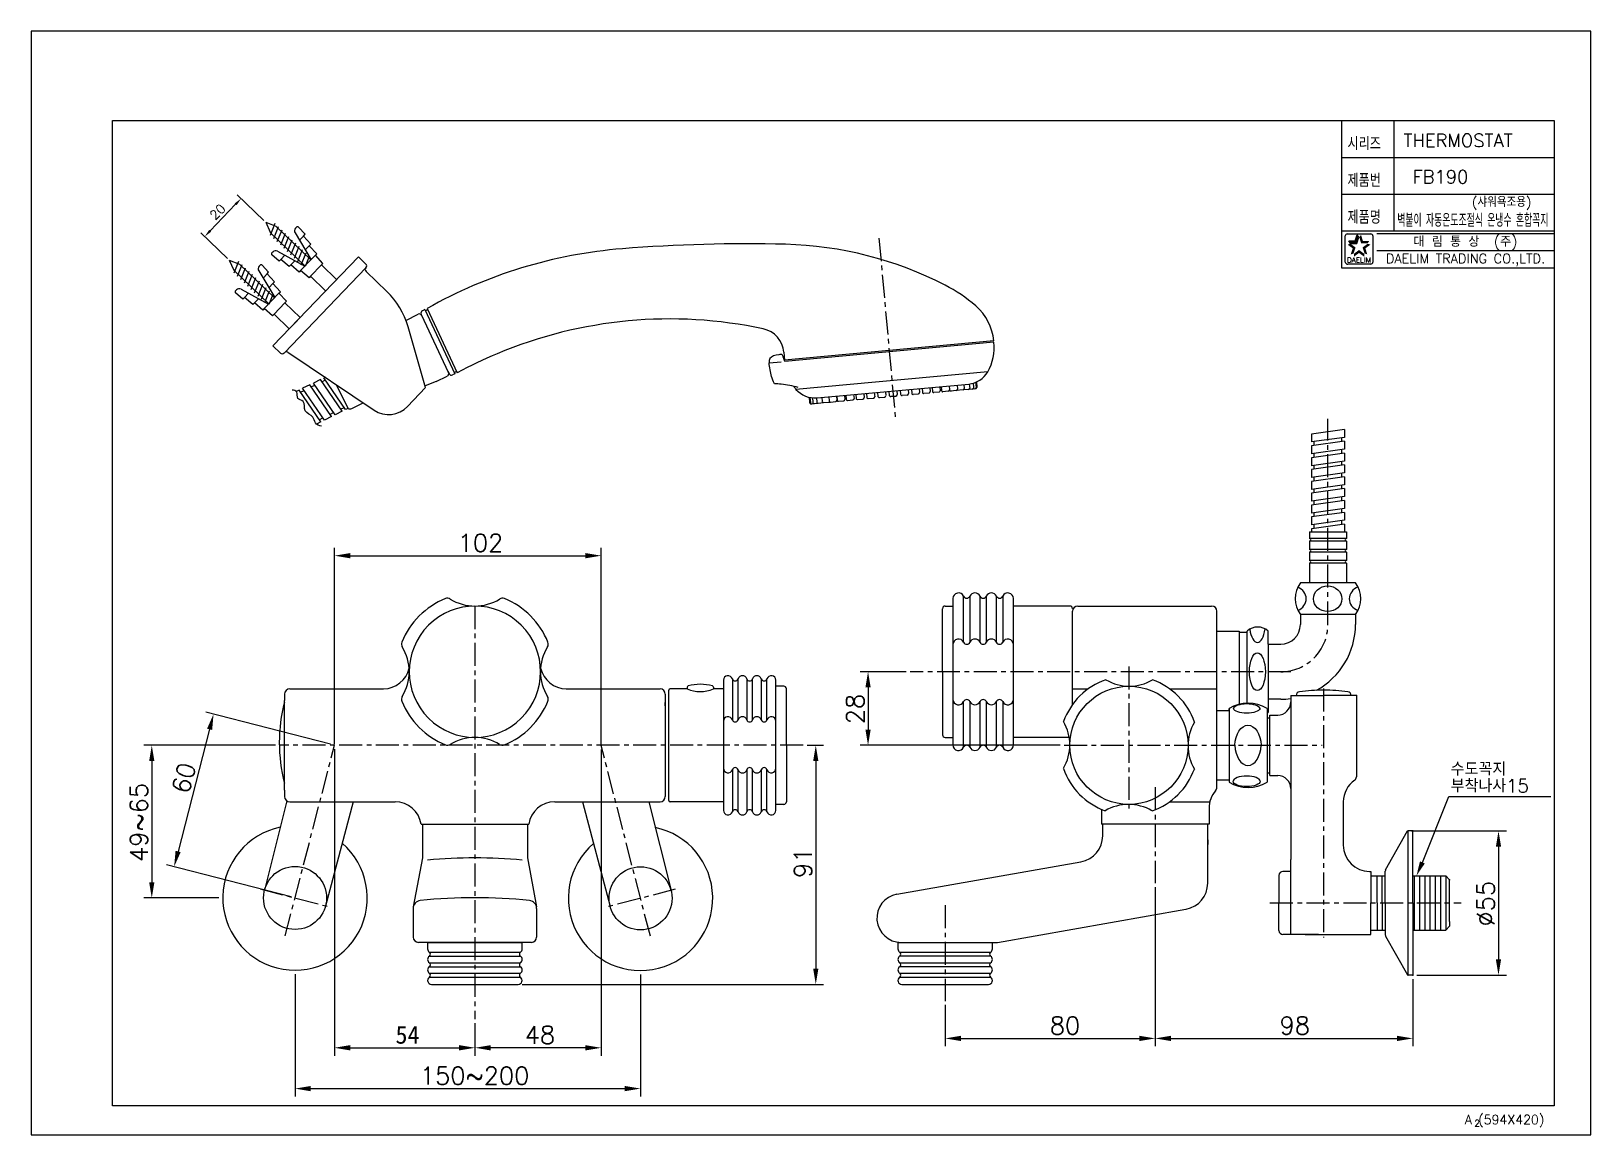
# Model space of a CAD drawing. Extents: x 759 to 1353, y 48 to 468.
import ezdxf
from ezdxf.enums import TextEntityAlignment as Align

# ---------------------------------------------------------------- set-up
doc = ezdxf.new("R2010")
doc.units = 0
doc.header["$LTSCALE"] = 7
doc.header["$MEASUREMENT"] = 0
doc.linetypes.add('CENTER', pattern=[2, 1.25, -0.25, 0.25, -0.25])
doc.layers.get('0').update_dxf_attribs({"color": 2, "linetype": 'CONTINUOUS'})
for name, color, linetype in [('CENTER', 2, 'CENTER'), ('CL', 1, 'CENTER'), ('D', 2, 'CONTINUOUS'), ('DWG', 7, 'CONTINUOUS'), ('FAUCET', 7, 'CONTINUOUS')]:
    doc.layers.add(name, color=color, linetype=linetype)
doc.styles.add('GHS', font='ROMANS.shx', dxfattribs={"bigfont": 'GHS.shx'})
doc.styles.add('ROMANS', font='romans', dxfattribs={"bigfont": 'GHS.shx'})

msp = doc.modelspace()

# ---------------------------------------------------------------- linework, layer by layer
at = {"color": 4}
for p, q in [((789.56, 434.07), (1338.56, 434.07)), ((789.56, 59.07), (789.56, 434.07)), ((1338.56, 434.07), (1338.56, 59.07)), ((1338.56, 59.07), (789.56, 59.07))]:
    msp.add_line(p, q, dxfattribs=at)
at = {"color": 7}
for p, q in [((1257.56, 434.07), (1257.56, 378.07)), ((1277.56, 434.07), (1277.56, 392.07)), ((1257.56, 420.07), (1338.56, 420.07)), ((1257.56, 406.07), (1338.56, 406.07)), ((1257.56, 392.07), (1338.56, 392.07)), ((1257.56, 378.07), (1338.56, 378.07))]:
    msp.add_line(p, q, dxfattribs=at)
at = {"color": 2, "linetype": 'Continuous'}
for p, q in [((1259.04, 380.2), (1259.04, 390.2)), ((1259.79, 390.95), (1268.79, 390.95)), ((1269.54, 390.2), (1269.54, 380.2)), ((1271.06, 391.07), (1338.56, 391.07)), ((1271.06, 384.57), (1338.56, 384.57)), ((1268.79, 379.45), (1260.04, 379.45))]:
    msp.add_line(p, q, dxfattribs=at)
at = {"color": 2}
for p, q in [((1260.37, 388.25), (1262.8, 388.25)), ((1261.04, 387.34), (1260.37, 388.25)), ((1261.04, 387.34), (1263.46, 387.34)), ((1262.8, 388.25), (1263.55, 390.56)), ((1263.46, 387.34), (1264.21, 389.64)), ((1264.21, 389.64), (1263.55, 390.56))]:
    msp.add_line(p, q, dxfattribs=at)
for p, q in [((874.05, 196.67), (874.05, 271.46)), ((880.05, 268.46), (969.64, 268.46)), ((975.64, 196.67), (975.64, 271.46)), ((1091.83, 224.3), (1074.29, 224.3)), ((1077.29, 218.3), (1077.29, 202.3)), ((872.6, 196.67), (825.1, 208.93)), ((826.51, 202.38), (814.51, 155.9)), ((851.55, 196.3), (801.48, 196.3)), ((1054.13, 196.3), (1060.38, 196.3)), ((1150.43, 196.3), (1074.29, 196.3)), ((804.48, 190.3), (804.48, 144.2)), ((874.05, 194.8), (874.05, 78.18)), ((975.64, 194.67), (975.64, 78.18)), ((1057.38, 190.3), (1057.38, 111.3)), ((1284.21, 163.69), (1320.4, 163.69)), ((1317.4, 157.69), (1317.4, 114.8)), ((857.6, 138.58), (810.1, 150.84)), ((830.05, 138.2), (801.48, 138.2)), ((1186.65, 142.32), (1186.65, 81.75)), ((1186.65, 142.32), (1186.65, 81.75)), ((859.05, 109.2), (859.05, 62.65)), ((990.64, 109.07), (990.64, 62.65)), ((1284.8, 107.3), (1284.8, 81.75)), ((1286.3, 108.8), (1320.4, 108.8)), ((945.55, 105.3), (1060.38, 105.3)), ((1106.65, 97.47), (1106.65, 81.75)), ((927.55, 90.51), (927.55, 78.18)), ((927.55, 90.51), (927.55, 78.18)), ((1112.65, 84.75), (1180.65, 84.75)), ((1192.65, 84.75), (1278.8, 84.75)), ((880.05, 81.18), (921.55, 81.18)), ((969.64, 81.18), (933.55, 81.18)), ((865.05, 65.65), (984.64, 65.65))]:
    msp.add_line(p, q)
msp.add_lwpolyline([(1288.41, 151.73), (1298.5, 176.87), (1337.29, 176.87)])
at = {"color": 2, "linetype": 'Continuous'}
for centre, radius, start, end in [((1259.79, 390.2), 0.75, 90, 180), ((1268.79, 390.2), 0.75, 0, 90), ((1259.91, 380.33), 0.884, 188.1301, 278.1301), ((1268.79, 380.2), 0.75, 270, 0)]:
    msp.add_arc(centre, radius, start, end, dxfattribs=at)
at = {"color": 2}
for points in [[(1261.88, 385.42), (1262.96, 385.77), (1259.92, 386.85), (1260.99, 387.2)], [(1260.37, 388.25), (1261.04, 387.34), (1262.8, 388.25), (1263.46, 387.34)], [(1262.8, 388.25), (1263.46, 387.34), (1263.55, 390.56), (1264.21, 389.64)], [(1265.03, 390.56), (1264.36, 389.64), (1265.78, 388.25), (1265.11, 387.34)], [(1265.78, 388.25), (1265.11, 387.34), (1268.2, 388.25), (1267.54, 387.34)], [(1268.66, 386.85), (1267.58, 387.2), (1266.7, 385.42), (1265.62, 385.77)], [(1261.13, 383.12), (1262.21, 383.47), (1261.88, 385.42), (1262.96, 385.77)], [(1264.29, 383.67), (1264.29, 384.8), (1262.33, 382.25), (1262.33, 383.38)], [(1266.25, 382.25), (1266.25, 383.38), (1264.29, 383.67), (1264.29, 384.8)], [(1266.7, 385.42), (1265.62, 385.77), (1267.45, 383.12), (1266.37, 383.47)]]:
    msp.add_solid(points, dxfattribs=at)
for points in [[(880.05, 269.46), (880.05, 267.46), (874.05, 268.46)], [(969.64, 269.46), (969.64, 267.46), (975.64, 268.46)], [(1076.29, 218.3), (1078.29, 218.3), (1077.29, 224.3)], [(825.54, 202.63), (827.48, 202.13), (828.01, 208.18)], [(1076.29, 202.3), (1078.29, 202.3), (1077.29, 196.3)], [(803.48, 190.3), (805.48, 190.3), (804.48, 196.3)], [(1056.38, 190.3), (1058.38, 190.3), (1057.38, 196.3)], [(1316.4, 157.69), (1318.4, 157.69), (1317.4, 163.69)], [(813.54, 156.15), (815.48, 155.65), (813.01, 150.09)], [(1289.33, 151.34), (1286.16, 146.65), (1287.49, 152.12)], [(803.48, 144.2), (805.48, 144.2), (804.48, 138.2)], [(1316.4, 114.8), (1318.4, 114.8), (1317.4, 108.8)], [(1056.38, 111.3), (1058.38, 111.3), (1057.38, 105.3)], [(1112.65, 85.75), (1112.65, 83.75), (1106.65, 84.75)], [(1180.65, 85.75), (1180.65, 83.75), (1186.65, 84.75)], [(1192.65, 85.75), (1192.65, 83.75), (1186.65, 84.75)], [(1278.8, 85.75), (1278.8, 83.75), (1284.8, 84.75)], [(880.05, 82.18), (880.05, 80.18), (874.05, 81.18)], [(921.55, 82.18), (921.55, 80.18), (927.55, 81.18)], [(933.55, 82.18), (933.55, 80.18), (927.55, 81.18)], [(969.64, 82.18), (969.64, 80.18), (975.64, 81.18)], [(865.05, 66.65), (865.05, 64.65), (859.05, 65.65)], [(984.64, 66.65), (984.64, 64.65), (990.64, 65.65)]]:
    msp.add_solid(points)
at = {"layer": 'CENTER', "color": 2, "linetype": 'CENTER'}
for p, q in [((1252.45, 242.3), (1252.45, 320.61)), ((927.55, 249.3), (927.55, 92.01)), ((1176.65, 226.33), (1176.65, 172.31)), ((1238.3, 224.3), (1093.33, 224.3)), ((1250.8, 217.94), (1250.8, 123.14)), ((1052.63, 196.3), (853.05, 196.3)), ((855.32, 123.75), (874.05, 196.3)), ((994.37, 123.62), (975.64, 196.17)), ((1151.93, 196.3), (1250.2, 196.3)), ((1186.65, 180.32), (1186.65, 143.82)), ((845.81, 141.62), (871.35, 135.03)), ((1003.87, 141.49), (978.34, 134.9)), ((1106.65, 135.47), (1106.65, 98.97)), ((1230.33, 136.3), (1303.19, 136.3))]:
    msp.add_line(p, q, dxfattribs=at)
msp.add_arc((1234.45, 242.3), 18, 270, 0, dxfattribs=at)
at = {"layer": 'CL'}
msp.add_line((1081.43, 389.3), (1087.74, 320.14), dxfattribs=at)
at = {"layer": 'D'}
for p, q in [((847.15, 396.05), (837.06, 405.75)), ((836.42, 402.2), (826.73, 392.1)), ((833.3, 381.63), (823.21, 391.33))]:
    msp.add_line(p, q, dxfattribs=at)
msp.add_lwpolyline([(1352.56, 468.07), (758.56, 468.07), (758.56, 48.07), (1352.56, 48.07)], close=True, dxfattribs=at)
for centre, start, end in [((906.38, 359.46), 25.21038, 116.34761), ((916.61, 337.74), 296.34761, 25.21038)]:
    msp.add_arc(centre, 1, start, end, dxfattribs=at)
for points in [[(836.06, 402.55), (836.79, 401.85), (838.5, 404.36)], [(826.37, 392.45), (827.09, 391.76), (824.65, 389.94)]]:
    msp.add_solid(points, dxfattribs=at)
at = {"layer": 'DWG'}
for p, q in [((847.87, 395.36), (851.76, 393.82)), ((847.87, 395.36), (849.54, 391.53)), ((849.68, 390.49), (851.48, 394.99)), ((850.98, 389.24), (852.79, 393.74)), ((865.09, 381.02), (851.76, 393.82)), ((852.29, 387.98), (854.09, 392.49)), ((859.63, 393.46), (859.27, 393.09)), ((862.85, 390.77), (860.36, 393.46)), ((862.87, 378.71), (849.55, 391.52)), ((853.59, 386.73), (855.4, 391.23)), ((854.9, 385.47), (856.71, 389.98)), ((856.2, 384.22), (858.01, 388.72)), ((857.51, 382.97), (859.32, 387.47)), ((858.81, 381.71), (860.62, 386.22)), ((859.07, 391.28), (865.18, 381.12)), ((862.23, 390.13), (860.71, 388.55)), ((862.23, 390.13), (862.85, 390.77)), ((865.09, 387.06), (862.23, 390.13)), ((864.49, 386.43), (862.95, 384.83)), ((864.49, 386.43), (865.09, 387.06)), ((867.34, 383.36), (864.49, 386.43)), ((834.02, 380.94), (837.91, 379.4)), ((834.02, 380.94), (835.68, 377.1)), ((835.82, 376.07), (837.63, 380.57)), ((850.58, 384.04), (850.22, 383.67)), ((853.04, 380.56), (850.26, 382.94)), ((850.6, 348.35), (883.16, 382.24)), ((852.38, 384.32), (862.78, 378.62)), ((853.66, 381.2), (853.04, 380.56)), ((853.66, 381.2), (855.18, 382.78)), ((856.84, 378.47), (853.66, 381.2)), ((857.44, 379.1), (858.98, 380.7)), ((860.12, 380.46), (861.93, 384.96)), ((861.42, 379.2), (863.23, 383.71)), ((862.99, 378.6), (864.54, 382.45)), ((866.78, 382.78), (863.98, 379.87)), ((866.78, 382.78), (867.34, 383.36)), ((869.63, 379.71), (866.78, 382.78)), ((886.05, 379.47), (883.16, 382.24)), ((849.02, 364.29), (835.69, 377.09)), ((837.13, 374.81), (838.93, 379.32)), ((851.24, 366.6), (837.91, 379.4)), ((838.43, 373.56), (840.24, 378.06)), ((839.74, 372.3), (841.54, 376.81)), ((841.04, 371.05), (842.85, 375.56)), ((842.35, 369.8), (844.15, 374.3)), ((845.22, 376.86), (851.33, 366.69)), ((845.77, 379.04), (845.42, 378.67)), ((849, 376.35), (846.5, 379.03)), ((848.38, 375.71), (846.86, 374.13)), ((848.38, 375.71), (849, 376.35)), ((851.23, 372.64), (848.38, 375.71)), ((855.01, 345.72), (886.07, 378.06)), ((857.44, 379.1), (856.84, 378.47)), ((860.62, 376.37), (857.44, 379.1)), ((861.19, 376.96), (860.62, 376.37)), ((861.19, 376.96), (863.98, 379.87)), ((864.37, 374.23), (861.19, 376.96)), ((864.92, 374.8), (864.37, 374.23)), ((864.92, 374.8), (869.08, 379.13)), ((864.92, 374.8), (870.69, 369.26)), ((869.08, 379.13), (869.63, 379.71)), ((869.08, 379.13), (874.85, 373.59)), ((894.01, 369.05), (886.1, 376.64)), ((836.72, 369.62), (836.37, 369.25)), ((839.18, 366.14), (836.4, 368.52)), ((838.53, 369.89), (848.92, 364.19)), ((839.8, 366.78), (841.32, 368.36)), ((843.65, 368.54), (845.46, 373.05)), ((844.96, 367.29), (846.77, 371.79)), ((846.26, 366.03), (848.07, 370.54)), ((847.57, 364.78), (849.38, 369.29)), ((850.63, 372.01), (849.09, 370.41)), ((852.92, 368.35), (850.13, 365.44)), ((850.63, 372.01), (851.23, 372.64)), ((853.49, 368.94), (850.63, 372.01)), ((852.92, 368.35), (853.49, 368.94)), ((855.78, 365.28), (852.92, 368.35)), ((839.8, 366.78), (839.18, 366.14)), ((842.98, 364.05), (839.8, 366.78)), ((843.58, 364.68), (842.98, 364.05)), ((843.58, 364.68), (845.12, 366.28)), ((846.77, 361.95), (843.58, 364.68)), ((847.33, 362.53), (846.77, 361.95)), ((847.33, 362.53), (850.13, 365.44)), ((850.51, 359.8), (847.33, 362.53)), ((849.14, 364.18), (850.68, 368.03)), ((851.07, 360.38), (855.22, 364.71)), ((855.22, 364.71), (855.78, 365.28)), ((855.22, 364.71), (860.99, 359.16)), ((909.36, 362.54), (920.86, 338.11)), ((851.07, 360.38), (850.51, 359.8)), ((851.07, 360.38), (856.84, 354.84)), ((856.84, 354.84), (858.91, 357)), ((860.99, 359.16), (858.91, 357)), ((901.25, 358.03), (905.94, 360.36)), ((917.51, 338.17), (907.29, 359.89)), ((908.45, 362.11), (907.55, 361.69)), ((908.45, 362.11), (919.95, 337.68)), ((909.57, 362.09), (908.66, 361.66)), ((908.8, 332.42), (902.09, 355.57)), ((853.49, 345.58), (850.6, 348.35)), ((855.01, 345.72), (854.9, 345.6)), ((856.29, 345.86), (889.15, 323.88)), ((1045.23, 345.91), (1045.5, 342.92)), ((1125.17, 350.19), (1045.5, 342.92)), ((1125.21, 349.69), (1045.54, 342.42)), ((1039.57, 341.86), (1044.18, 342.28)), ((864.67, 333.5), (861.95, 332.16)), ((872.93, 321.41), (864.67, 333.5)), ((865.24, 332.67), (866.6, 333.34)), ((868.74, 335.52), (866.03, 334.17)), ((874.29, 322.08), (866.03, 334.17)), ((877, 323.43), (868.74, 335.52)), ((869.28, 334.67), (870.64, 335.34)), ((870.47, 336.37), (870.07, 336.17)), ((878.33, 324.08), (870.07, 336.17)), ((879.23, 324.53), (874.78, 333.49)), ((912.79, 334.73), (908.61, 333.08)), ((912.79, 334.73), (917.05, 336.85)), ((917.33, 338.56), (917.72, 337.74)), ((919.95, 337.68), (919.05, 337.26)), ((920.64, 338.56), (919.74, 338.14)), ((1122.93, 338.44), (1049.83, 331.77)), ((1057.86, 328.49), (1115.62, 333.76)), ((1104.66, 332.75), (1104.79, 331.26)), ((1105.14, 332.8), (1105.27, 331.3)), ((1108.13, 333.07), (1108.26, 331.57)), ((1108.2, 333.08), (1108.34, 331.58)), ((1111.19, 333.35), (1111.33, 331.85)), ((1113.79, 333.58), (1113.92, 332.09)), ((1115.86, 333.77), (1116, 332.28)), ((1117.36, 334.13), (1117.51, 332.42)), ((1118.26, 334.45), (1118.44, 332.5)), ((1118.56, 334.58), (1118.74, 332.53)), ((860.63, 331.5), (859.53, 330.96)), ((868.89, 319.41), (860.63, 331.5)), ((861.17, 330.65), (862.52, 331.32)), ((870.22, 320.07), (861.95, 332.16)), ((901.92, 325.26), (908.8, 332.42)), ((1054.82, 328.77), (1055.01, 326.72)), ((1055.14, 328.7), (1055.32, 326.75)), ((1056.08, 328.54), (1056.24, 326.83)), ((1057.62, 328.46), (1057.75, 326.97)), ((1058.3, 326.52), (1060.37, 326.71)), ((1059.69, 328.65), (1059.83, 327.16)), ((1060.37, 326.71), (1062.97, 326.94)), ((1062.29, 328.89), (1062.43, 327.4)), ((1062.97, 326.94), (1064.96, 327.12)), ((1065.28, 329.16), (1065.42, 327.67)), ((1065.36, 329.17), (1065.49, 327.67)), ((1066.04, 327.22), (1068.03, 327.4)), ((1068.34, 329.44), (1068.48, 327.95)), ((1068.83, 329.48), (1068.96, 327.99)), ((1069.51, 327.54), (1071.5, 327.72)), ((1071.81, 329.76), (1071.95, 328.26)), ((1072.63, 329.83), (1072.77, 328.34)), ((1073.31, 327.89), (1075.3, 328.07)), ((1075.62, 330.1), (1075.75, 328.61)), ((1076.69, 330.2), (1076.83, 328.71)), ((1077.37, 328.26), (1079.36, 328.44)), ((1079.68, 330.47), (1079.81, 328.98)), ((1080.92, 330.59), (1081.06, 329.09)), ((1081.6, 328.64), (1083.6, 328.82)), ((1083.91, 330.86), (1084.05, 329.37)), ((1085.25, 330.98), (1085.38, 329.49)), ((1085.25, 330.98), (1085.38, 329.49)), ((1085.93, 329.04), (1087.92, 329.22)), ((1087.92, 329.22), (1085.93, 329.04)), ((1088.23, 331.25), (1088.37, 329.76)), ((1088.23, 331.25), (1088.37, 329.76)), ((1089.57, 331.38), (1089.71, 329.88)), ((1092.24, 329.61), (1090.25, 329.43)), ((1092.56, 331.65), (1092.69, 330.16)), ((1093.8, 331.76), (1093.94, 330.27)), ((1096.48, 330), (1094.48, 329.82)), ((1096.79, 332.04), (1096.93, 330.54)), ((1097.86, 332.13), (1098, 330.64)), ((1100.54, 330.37), (1098.54, 330.19)), ((1100.85, 332.41), (1100.99, 330.91)), ((1101.67, 332.48), (1101.8, 330.99)), ((1104.34, 330.72), (1102.35, 330.53)), ((1107.81, 331.03), (1105.82, 330.85)), ((1110.87, 331.31), (1108.88, 331.13)), ((1113.47, 331.55), (1110.87, 331.31)), ((1115.55, 331.74), (1113.47, 331.55)), ((1118.29, 331.99), (1115.55, 331.74)), ((868.29, 320.23), (869.65, 320.9)), ((872.93, 321.41), (870.22, 320.07)), ((872.36, 322.24), (873.72, 322.92)), ((877, 323.43), (874.29, 322.08)), ((876.4, 324.25), (877.76, 324.92)), ((879.23, 324.53), (878.33, 324.08)), ((880.72, 324.49), (885.04, 326.63)), ((1055.55, 326.27), (1058.3, 326.52)), ((868.89, 319.41), (867.19, 318.57))]:
    msp.add_line(p, q, dxfattribs=at)
for centre, radius, start, end in [((860.36, 392.05), 1.5, 136.14844, 211.02804), ((859.99, 393.12), 0.5, 42.92351, 136.14844), ((1031.09, -212.85), 600, 88.58905, 94.52747), ((1042.41, 247.01), 140, 62.70845, 88.58905), ((850.58, 383.32), 0.5, 136.14844, 229.37337), ((851.66, 383), 1.5, 61.26884, 136.14844), ((997.93, 205.84), 180, 94.52747, 119.47869), ((846.5, 377.63), 1.5, 136.14844, 211.02804), ((846.14, 378.69), 0.5, 42.92351, 136.14844), ((886.8, 377.36), 1, 136.14893, 226.14893), ((885.35, 378.75), 1, 316.14893, 46.14893), ((836.73, 368.9), 0.5, 136.14844, 229.37337), ((837.8, 368.58), 1.5, 61.26884, 136.14844), ((873.22, 347.41), 30, 15.77752, 46.14678), ((1079.1, 318.11), 60, 49.16654, 62.70845), ((1105.25, 348.37), 20, 5.21038, 49.16654), ((907.97, 360.78), 1, 115.21038, 205.21038), ((1001.77, 188.55), 170, 77.91515, 112.75981), ((1035.27, 345), 10, 5.21038, 77.91515), ((854.18, 346.3), 1, 226.14893, 316.14893), ((855.73, 345.03), 1, 56.2198, 136.14893), ((1005.64, 179.33), 180, 112.75981, 118.09979), ((1105.3, 347.87), 20, 331.84337, 5.21038), ((918.62, 338.16), 1, 205.21038, 295.21038), ((1065.46, 344.24), 20, 214.54312, 218.57739), ((1114.42, 343.68), 10, 276.91064, 328.34048), ((1057.25, 338.47), 10, 222.08028, 273.51013), ((1055.51, 326.76), 0.5, 185.21038, 275.21038), ((1055.82, 326.79), 0.5, 185.21038, 275.21038), ((1056.74, 326.88), 0.5, 185.21038, 275.21038), ((1058.25, 327.01), 0.5, 185.21038, 275.21038), ((1060.33, 327.2), 0.5, 185.21038, 275.21038), ((1062.93, 327.44), 0.5, 185.21038, 275.21038), ((1064.92, 327.62), 0.5, 275.21038, 5.21038), ((1065.99, 327.72), 0.5, 185.21038, 275.21038), ((1067.98, 327.9), 0.5, 275.21038, 5.21038), ((1069.46, 328.04), 0.5, 185.21038, 275.21038), ((1071.45, 328.22), 0.5, 275.21038, 5.21038), ((1073.26, 328.38), 0.5, 185.21038, 275.21038), ((1075.26, 328.57), 0.5, 275.21038, 5.21038), ((1077.32, 328.75), 0.5, 185.21038, 275.21038), ((1079.32, 328.94), 0.5, 275.21038, 5.21038), ((1081.56, 329.14), 0.5, 185.21038, 275.21038), ((1083.55, 329.32), 0.5, 275.21038, 5.21038), ((1085.88, 329.53), 0.5, 185.21038, 275.21038), ((1085.88, 329.53), 0.5, 185.21038, 275.21038), ((1087.87, 329.72), 0.5, 275.21038, 5.21038), ((1087.87, 329.72), 0.5, 275.21038, 5.21038), ((1090.2, 329.93), 0.5, 185.21038, 275.21038), ((1092.2, 330.11), 0.5, 275.21038, 5.21038), ((1094.44, 330.31), 0.5, 185.21038, 275.21038), ((1096.43, 330.5), 0.5, 275.21038, 5.21038), ((1098.5, 330.68), 0.5, 185.21038, 275.21038), ((1100.49, 330.87), 0.5, 275.21038, 5.21038), ((1102.3, 331.03), 0.5, 185.21038, 275.21038), ((1104.29, 331.21), 0.5, 275.21038, 5.21038), ((1105.77, 331.35), 0.5, 185.21038, 275.21038), ((1107.76, 331.53), 0.5, 275.21038, 5.21038), ((1108.84, 331.63), 0.5, 185.21038, 275.21038), ((1110.83, 331.81), 0.5, 275.21038, 5.21038), ((1113.43, 332.05), 0.5, 275.21038, 5.21038), ((1115.5, 332.24), 0.5, 275.21038, 5.21038), ((1117.02, 332.37), 0.5, 275.21038, 5.21038), ((1117.94, 332.46), 0.5, 275.21038, 5.21038), ((1118.25, 332.49), 0.5, 275.21038, 5.21038), ((880.01, 325.81), 1.5, 238.54761, 298.07997), ((894.71, 332.19), 10, 236.2198, 316.14893)]:
    msp.add_arc(centre, radius, start, end, dxfattribs=at)
for points in [[(1045.54, 342.42), (1045.02, 343.96), (1044.46, 344.97), (1043.35, 344.95), (1039.91, 343.47), (1039.57, 341.86)], [(1041.6, 333.88), (1040.57, 336.71), (1039.57, 341.86)]]:
    msp.add_spline(points, degree=3, dxfattribs=at)
msp.add_open_spline([(1050.7, 332.48), (1048.55, 333.02), (1045.55, 333.75), (1042.47, 333.83), (1041.6, 333.88)], degree=3, knots=[0, 0, 0, 0, 6.61514, 9.224607, 9.224607, 9.224607, 9.224607], dxfattribs=at)
at = {"layer": 'DWG', "start_tangent": (-0.995848, -0.091037), "end_tangent": (-0.99908, -0.042888)}
msp.add_spline([(869.14, 317.79), (866.82, 319.03), (865.85, 321.23), (862.9, 323.6), (862.1, 327.17), (860.12, 328.35), (859.71, 330.73), (857.9, 331.51)], degree=3, dxfattribs=at)
at = {"layer": 'FAUCET', "color": 7, "linetype": 'Continuous'}
for p, q in [((1258.7, 316.53), (1246.2, 314.77)), ((1258.7, 316.53), (1258.7, 313.5)), ((1246.2, 314.77), (1246.2, 311.74)), ((1258.7, 313.5), (1246.2, 311.74)), ((1258.7, 312.02), (1246.2, 310.26)), ((1246.2, 310.26), (1246.2, 307.23)), ((1258.7, 308.99), (1246.2, 307.23)), ((1247.2, 310.4), (1247.2, 311.88)), ((1257.7, 311.88), (1257.7, 313.36)), ((1258.7, 312.02), (1258.7, 308.99)), ((1258.7, 307.51), (1246.2, 305.75)), ((1246.2, 305.75), (1246.2, 302.72)), ((1258.7, 304.48), (1246.2, 302.72)), ((1258.7, 303), (1246.2, 301.24)), ((1247.2, 305.89), (1247.2, 307.37)), ((1257.7, 307.37), (1257.7, 308.85)), ((1257.7, 302.86), (1257.7, 304.34)), ((1258.7, 307.51), (1258.7, 304.48)), ((1258.7, 303), (1258.7, 299.97)), ((1246.2, 301.24), (1246.2, 298.21)), ((1258.7, 299.97), (1246.2, 298.21)), ((1258.7, 298.49), (1246.2, 296.73)), ((1247.2, 301.38), (1247.2, 302.86)), ((1247.2, 296.87), (1247.2, 298.35)), ((1257.7, 298.35), (1257.7, 299.83)), ((1258.7, 298.49), (1258.7, 295.46)), ((1246.2, 296.73), (1246.2, 293.7)), ((1258.7, 295.46), (1246.2, 293.7)), ((1258.7, 293.98), (1246.2, 292.22)), ((1246.2, 292.22), (1246.2, 289.19)), ((1247.2, 292.36), (1247.2, 293.84)), ((1257.7, 293.84), (1257.7, 295.32)), ((1258.7, 293.98), (1258.7, 290.95)), ((1258.7, 290.95), (1246.2, 289.19)), ((1258.7, 289.47), (1246.2, 287.71)), ((1246.2, 287.71), (1246.2, 284.68)), ((1258.7, 286.44), (1246.2, 284.68)), ((1247.2, 287.85), (1247.2, 289.33)), ((1257.7, 289.33), (1257.7, 290.81)), ((1257.7, 284.82), (1257.7, 286.3)), ((1258.7, 289.47), (1258.7, 286.44)), ((1258.7, 284.96), (1246.2, 283.2)), ((1246.2, 283.2), (1246.2, 280.17)), ((1247.2, 280.31), (1246.2, 280.17)), ((1247.2, 283.34), (1247.2, 284.82)), ((1258.7, 281.93), (1247.2, 280.31)), ((1258.7, 280.45), (1247.2, 278.83)), ((1247.2, 278.83), (1247.2, 280.31)), ((1257.7, 280.31), (1257.7, 281.79)), ((1258.7, 284.96), (1258.7, 281.93)), ((1258.7, 280.45), (1258.7, 277.6)), ((1245.45, 277.6), (1245.45, 275.04)), ((1245.45, 277.6), (1259.45, 277.6)), ((1259.45, 275.04), (1245.45, 275.04)), ((1245.45, 274.04), (1245.45, 270.81)), ((1259.45, 274.04), (1245.45, 274.04)), ((1247.2, 278.83), (1246.2, 278.69)), ((1246.2, 278.69), (1246.2, 277.6)), ((1252.45, 274.71), (1252.45, 275.71)), ((1259.45, 277.6), (1259.45, 275.04)), ((1259.45, 274.04), (1259.45, 270.81)), ((1259.45, 270.81), (1245.45, 270.81)), ((1245.45, 269.81), (1245.45, 266.57)), ((1259.45, 269.81), (1245.45, 269.81)), ((1259.45, 269.81), (1259.45, 266.57)), ((1259.45, 266.57), (1245.45, 266.57)), ((1245.45, 265.57), (1245.45, 258.1)), ((1259.45, 265.57), (1245.45, 265.57)), ((1259.45, 265.57), (1259.45, 258.1)), ((1262.95, 258.1), (1241.95, 258.1)), ((1109.64, 252.17), (1109.64, 196.42)), ((1113.69, 235.5), (1113.69, 253.06)), ((1116.08, 253.06), (1116.08, 235.5)), ((1119.94, 235.5), (1119.94, 253.06)), ((1122.33, 253.06), (1122.33, 235.5)), ((1126.19, 235.5), (1126.19, 253.06)), ((1128.58, 253.06), (1128.58, 235.5)), ((1132.64, 196.42), (1132.64, 252.17)), ((1105.64, 224.3), (1105.64, 248.3)), ((1106.64, 249.3), (1109.64, 249.3)), ((1154.14, 249.3), (1132.64, 249.3)), ((1155.15, 211.79), (1155.15, 247.3)), ((1157.15, 249.3), (1208.15, 249.3)), ((1210.15, 239.8), (1210.15, 247.3)), ((1241.95, 246.1), (1241.95, 242.3)), ((1262.95, 246.1), (1241.95, 246.1)), ((1262.95, 246.1), (1262.95, 242.3)), ((1210.15, 239.8), (1218.65, 239.8)), ((1210.15, 183.1), (1210.15, 239.8)), ((1218.65, 239.8), (1218.65, 239.3)), ((1218.65, 239.3), (1221.65, 239.3)), ((1218.65, 239.3), (1218.65, 211.88)), ((1221.65, 239.3), (1221.65, 239.77)), ((1221.65, 212.29), (1221.65, 239.3)), ((1229.65, 234.8), (1229.65, 239.77)), ((1229.65, 234.8), (1234.45, 234.8)), ((1229.65, 234.8), (1229.65, 208.83)), ((1022.2, 221.05), (1022.2, 171.55)), ((1025.62, 221.59), (1025.62, 205.97)), ((1027.78, 205.97), (1027.78, 221.59)), ((1031.12, 221.59), (1031.12, 205.97)), ((1033.28, 205.97), (1033.28, 221.59)), ((1036.62, 221.59), (1036.62, 205.97)), ((1038.78, 205.97), (1038.78, 221.59)), ((1042.2, 171.55), (1042.2, 221.05)), ((1105.64, 224.3), (1105.64, 200.3)), ((1229.65, 224.3), (1229.65, 224.3)), ((1229.65, 224.3), (1229.65, 224.3)), ((1229.65, 224.3), (1229.65, 224.3)), ((1229.65, 224.3), (1229.65, 224.3)), ((855.05, 215.8), (855.05, 213.35)), ((857.05, 217.8), (892.73, 217.8)), ((962.37, 217.8), (998.05, 217.8)), ((1000.05, 215.8), (1000.05, 212.8)), ((1001.4, 216.3), (1001.4, 217.3)), ((1001.4, 175.3), (1001.4, 216.3)), ((1008.4, 217.8), (1001.9, 217.8)), ((1008.4, 218.43), (1008.4, 217.8)), ((1018.4, 218.43), (1018.4, 217.8)), ((1022.2, 217.8), (1018.4, 217.8)), ((1045.2, 218.8), (1042.2, 218.8)), ((1046.2, 196.3), (1046.2, 217.8)), ((1155.15, 217.8), (1161.15, 217.8)), ((1192.14, 217.8), (1210.15, 217.8)), ((1238.3, 215.3), (1250.8, 215.3)), ((1238.3, 215.3), (1238.3, 196.3)), ((1263.3, 215.3), (1250.8, 215.3)), ((1263.3, 215.3), (1261.29, 215.3)), ((1263.3, 215.3), (1263.3, 184.28)), ((1263.3, 215.3), (1263.3, 212.3)), ((1263.3, 215.3), (1263.3, 212.3)), ((855.05, 179.25), (855.05, 213.35)), ((1000.05, 212.8), (1000.05, 176.8)), ((1000.05, 211.32), (1000.05, 212.55)), ((1113.69, 195.53), (1113.69, 212.93)), ((1116.08, 212.93), (1116.08, 195.53)), ((1119.94, 195.53), (1119.94, 212.93)), ((1122.33, 212.93), (1122.33, 195.53)), ((1126.19, 195.53), (1126.19, 212.93)), ((1128.58, 212.93), (1128.58, 195.53)), ((1210.15, 209.5), (1214.8, 209.5)), ((1214.8, 209.5), (1214.8, 210.27)), ((1214.8, 210.27), (1214.8, 182.32)), ((1229.3, 210.27), (1229.3, 182.32)), ((1234.45, 213.8), (1229.65, 213.8)), ((1229.3, 206.8), (1230.3, 206.8)), ((1230.3, 196.3), (1230.3, 207.8)), ((1230.3, 207.8), (1233.3, 207.8)), ((1046.2, 196.3), (1046.2, 174.8)), ((1106.64, 199.3), (1109.64, 199.3)), ((1153.91, 199.3), (1132.64, 199.3)), ((1230.3, 184.8), (1230.3, 196.3)), ((1238.3, 196.3), (1238.3, 152.8)), ((1025.62, 187.01), (1025.62, 171.01)), ((1027.78, 171.01), (1027.78, 187.01)), ((1031.12, 187.01), (1031.12, 171.01)), ((1033.28, 171.01), (1033.28, 187.01)), ((1036.62, 187.01), (1036.62, 171.01)), ((1038.78, 171.01), (1038.78, 187.01)), ((1229.3, 185.8), (1230.3, 185.8)), ((1230.3, 184.8), (1233.3, 184.8)), ((855.05, 179.25), (855.05, 176.8)), ((1210.15, 180.32), (1210.15, 183.1)), ((1210.15, 183.1), (1214.8, 183.1)), ((1214.8, 183.1), (1214.8, 182.32)), ((855.96, 175.12), (847.41, 141.13)), ((857.05, 174.8), (897.16, 174.8)), ((881.16, 174.8), (870.65, 135.13)), ((957.94, 174.8), (998.05, 174.8)), ((968.49, 174.8), (979.04, 135)), ((993.78, 174.8), (1002.27, 141)), ((1022.2, 174.8), (1001.9, 174.8)), ((1045.2, 173.8), (1042.2, 173.8)), ((1192.14, 174.8), (1207.44, 174.8)), ((1207.15, 172.38), (1207.15, 166.3)), ((1258.3, 174.8), (1258.3, 158.3)), ((1166.15, 171.97), (1166.15, 166.3)), ((907.05, 166.3), (948.05, 166.3)), ((907.55, 166.3), (907.55, 153.46)), ((947.55, 166.3), (947.55, 153.46)), ((1207.15, 166.3), (1166.15, 166.3)), ((1166.65, 161.85), (1166.65, 166.3)), ((1206.65, 143.79), (1206.65, 166.3)), ((1206.65, 160.3), (1206.65, 162.03)), ((1206.65, 160.3), (1206.65, 162.03)), ((1274.36, 148.87), (1282.71, 163.69)), ((1282.94, 108.8), (1282.94, 163.8)), ((1284.8, 163.8), (1282.94, 163.8)), ((1284.8, 136.3), (1284.8, 163.8)), ((1206.65, 160.3), (1206.65, 158.57)), ((1206.65, 160.3), (1206.65, 158.57)), ((907.55, 153.46), (904.1, 134.77)), ((947.55, 153.46), (951, 134.77)), ((1088.28, 139.64), (1158.38, 152)), ((1238.3, 147.8), (1238.3, 152.8)), ((1233.8, 146.8), (1233.8, 136.3)), ((1238.3, 148.3), (1235.3, 148.3)), ((1238.3, 124.3), (1238.3, 147.8)), ((1238.3, 146.7), (1238.3, 147.8)), ((1268.3, 148.3), (1268.8, 148.3)), ((1268.8, 148.3), (1268.8, 136.3)), ((1268.8, 146.65), (1274.3, 146.65)), ((1271.13, 136.3), (1271.13, 146.65)), ((1273.13, 136.3), (1273.13, 146.65)), ((1274.3, 136.3), (1274.3, 148.45)), ((1284.8, 146.65), (1297.3, 146.65)), ((1285.3, 146.65), (1285.3, 125.95)), ((1287.3, 146.65), (1287.3, 125.95)), ((1289.3, 146.65), (1289.3, 125.95)), ((1291.3, 146.65), (1291.3, 125.95)), ((1293.3, 146.65), (1293.3, 125.95)), ((1295.3, 146.65), (1295.3, 125.95)), ((1297.3, 146.65), (1297.3, 125.95)), ((1297.3, 146.65), (1298.8, 145.15)), ((1298.8, 143.3), (1298.8, 145.15)), ((1298.8, 129.3), (1298.8, 143.3)), ((904.05, 134.23), (904.05, 123.3)), ((951.05, 134.23), (951.05, 123.3)), ((1126.65, 121.3), (1198.38, 133.95)), ((1233.8, 125.8), (1233.8, 136.3)), ((1268.8, 124.3), (1268.8, 136.3)), ((1271.13, 136.3), (1271.13, 125.95)), ((1273.13, 136.3), (1273.13, 125.95)), ((1274.3, 136.3), (1274.3, 124.15)), ((1284.8, 136.3), (1284.8, 108.8)), ((1268.8, 125.95), (1274.3, 125.95)), ((1284.8, 125.95), (1297.3, 125.95)), ((1297.3, 125.95), (1298.8, 127.45)), ((1298.8, 129.3), (1298.8, 127.45)), ((949.05, 121.3), (906.05, 121.3)), ((909.55, 121.3), (909.55, 118.8)), ((909.55, 121.3), (910.65, 121.3)), ((910.65, 121.3), (944.45, 121.3)), ((944.45, 121.3), (945.55, 121.3)), ((945.55, 118.8), (945.55, 121.3)), ((1088.65, 121.3), (1088.65, 118.8)), ((1088.65, 121.3), (1089.75, 121.3)), ((1089.75, 121.3), (1092.65, 121.3)), ((1089.89, 121.3), (1126.65, 121.3)), ((1124.65, 118.8), (1124.65, 121.3)), ((1248.8, 124.3), (1235.3, 124.3)), ((1243.8, 124.3), (1268.8, 124.3)), ((1274.36, 123.72), (1282.71, 108.91)), ((910.22, 117.55), (944.88, 117.55)), ((910.22, 116.05), (944.88, 116.05)), ((910.22, 113.55), (944.88, 113.55)), ((1089.32, 117.55), (1123.98, 117.55)), ((1123.98, 116.05), (1089.32, 116.05)), ((1089.32, 113.55), (1123.98, 113.55)), ((910.22, 112.05), (944.88, 112.05)), ((910.22, 109.55), (944.88, 109.55)), ((910.22, 108.05), (944.88, 108.05)), ((1123.98, 112.05), (1089.32, 112.05)), ((1089.32, 109.55), (1123.98, 109.55)), ((1089.32, 108.05), (1123.98, 108.05)), ((1284.8, 108.8), (1282.94, 108.8)), ((911.05, 105.3), (918.05, 105.3)), ((918.05, 105.3), (937.05, 105.3)), ((937.05, 105.3), (944.05, 105.3)), ((1090.15, 105.3), (1123.15, 105.3))]:
    msp.add_line(p, q, dxfattribs=at)
for centre, radius in [((1176.65, 196.3), 22.5), ((859.05, 138.2), 12), ((990.64, 138.07), 12)]:
    msp.add_circle(centre, radius, dxfattribs=at)
for centre, radius, start, end in [((1245.45, 274.54), 0.5, 270, 90), ((1259.45, 274.54), 0.5, 90, 270), ((1245.45, 270.31), 0.5, 270, 90), ((1259.45, 270.31), 0.5, 90, 270), ((1245.45, 266.07), 0.5, 270, 90), ((1259.45, 266.07), 0.5, 90, 270), ((1249.95, 252.1), 10, 143.1301, 216.8699), ((1254.95, 252.1), 10, 323.1301, 36.8699), ((927.55, 224.3), 30, 111.97831, 158.02169), ((917.07, 250.26), 2, 58.40189, 111.97831), ((927.55, 267.3), 18, 238.40189, 301.59811), ((938.03, 250.26), 2, 68.02169, 121.59811), ((927.55, 224.3), 30, 45, 68.02169), ((1111.76, 252.17), 2.12, 24.76151, 180), ((1114.89, 253.61), 1.32, 204.76151, 335.23849), ((1118.01, 252.17), 2.12, 24.76151, 155.23849), ((1121.14, 253.61), 1.32, 204.76151, 335.23849), ((1124.26, 252.17), 2.12, 24.76151, 155.23849), ((1127.39, 253.61), 1.32, 204.76151, 335.23849), ((1130.51, 252.17), 2.12, 0, 155.23849), ((927.55, 224.3), 25, 45, 225), ((927.55, 224.3), 30, 21.97831, 45), ((1106.64, 248.3), 1, 90, 180), ((1154.14, 248.3), 1, 0, 90), ((1157.15, 247.3), 2, 90, 180), ((1208.15, 247.3), 2, 0, 90), ((927.55, 224.3), 25, 225, 45), ((1225.65, 235.3), 6, 48.18969, 131.81031), ((1234.45, 242.3), 7.5, 270, 360), ((1234.45, 242.3), 28.5, 298.46459, 0), ((901.58, 234.78), 2, 158.02169, 211.59811), ((884.55, 224.3), 18, 328.40189, 31.59811), ((970.55, 224.3), 18, 148.40189, 211.59811), ((953.52, 234.78), 2, 328.40189, 21.97831), ((1111.76, 234.61), 2.12, 24.76151, 180), ((1114.89, 236.05), 1.32, 204.76151, 335.23849), ((1118.01, 234.61), 2.12, 24.76151, 155.23849), ((1121.14, 236.05), 1.32, 204.76151, 335.23849), ((1124.26, 234.61), 2.12, 24.76151, 155.23849), ((1127.39, 236.05), 1.32, 204.76151, 335.23849), ((1130.51, 234.61), 2.12, 0, 155.23849), ((892.73, 227.8), 10, 270, 347.73819), ((962.37, 227.8), 10, 192.26181, 270), ((1023.95, 221.05), 1.75, 17.90695, 180), ((1026.7, 221.94), 1.14, 197.90696, 342.09304), ((1029.45, 221.05), 1.75, 17.90695, 162.09304), ((1032.2, 221.94), 1.14, 197.90696, 342.09304), ((1034.95, 221.05), 1.75, 17.90695, 162.09305), ((1037.7, 221.94), 1.14, 197.90696, 342.09305), ((1040.45, 221.05), 1.75, 0, 162.09305), ((1176.65, 196.3), 26.5, 109.52079, 160.06969), ((1176.79, 236.38), 17.58, 239.60074, 300.3946), ((1176.65, 196.3), 26.5, 19.52079, 70.06969), ((857.05, 215.8), 2, 90, 180), ((901.58, 213.82), 2, 148.40189, 201.97831), ((953.52, 213.82), 2, 338.02169, 31.59811), ((998.05, 215.8), 2, 0, 90), ((1001.9, 217.3), 0.5, 90, 180), ((1008.9, 218.43), 0.5, 104.9006, 180), ((1013.4, 229.21), 12.46, 246.33855, 293.66145), ((1013.4, 201.52), 18, 75.0994, 104.9006), ((1017.9, 218.43), 0.5, 0, 75.0994), ((1045.2, 217.8), 1, 0, 90), ((1234.45, 242.3), 28.5, 270, 277.76367), ((1241.8, 215.2), 1.5, 97.54974, 176.4142), ((1250.8, 147.3), 70, 90, 97.54974), ((1234.45, 242.3), 28.5, 288.09095, 288.67172), ((1250.8, 147.3), 70, 82.45026, 90), ((1259.8, 215.2), 1.5, 3.5858, 82.45026), ((913.04, 197.34), 60, 165.12734, 194.87266), ((927.55, 224.3), 30, 201.97831, 225), ((927.55, 224.3), 30, 291.97831, 338.02169), ((1111.76, 213.82), 2.12, 180, 335.23849), ((1114.89, 212.38), 1.32, 24.76151, 155.23849), ((1118.01, 213.82), 2.12, 204.76151, 335.23849), ((1121.14, 212.38), 1.32, 24.76151, 155.23849), ((1124.26, 213.82), 2.12, 204.76151, 335.23849), ((1127.39, 212.38), 1.32, 24.76151, 155.23849), ((1130.51, 213.82), 2.12, 204.76151, 0), ((1222.05, 198.3), 14, 58.81138, 121.18862), ((1225.65, 213.3), 6, 307.46909, 311.81031), ((1233.3, 212.8), 5, 270, 0), ((927.55, 224.3), 30, 225, 248.02169), ((1023.95, 205.43), 1.75, 17.90695, 180), ((1026.7, 206.32), 1.14, 197.90696, 342.09304), ((1029.45, 205.43), 1.75, 17.90695, 162.09304), ((1032.2, 206.32), 1.14, 197.90696, 342.09304), ((1034.95, 205.43), 1.75, 17.90695, 162.09305), ((1037.7, 206.32), 1.14, 197.90696, 342.09305), ((1040.45, 205.43), 1.75, 0, 162.09305), ((1136.56, 196.44), 17.58, 329.60074, 30.3946), ((1216.73, 196.15), 17.58, 149.60074, 210.3946), ((917.07, 198.33), 2, 248.02169, 301.59811), ((927.55, 181.3), 18, 58.40189, 121.59811), ((938.03, 198.33), 2, 238.40189, 291.97831), ((1106.64, 200.3), 1, 180, 270), ((1111.76, 196.42), 2.12, 180, 335.23849), ((1114.89, 194.98), 1.32, 24.76151, 155.23849), ((1121.14, 194.98), 1.32, 24.76151, 155.23849), ((1127.39, 194.98), 1.32, 24.76151, 155.23849), ((1130.51, 196.42), 2.12, 204.76151, 0), ((1118.01, 196.42), 2.12, 204.76151, 335.23849), ((1124.26, 196.42), 2.12, 204.76151, 335.23849), ((1023.95, 187.54), 1.75, 180, 342.09305), ((1026.7, 186.66), 1.14, 17.90696, 162.09304), ((1029.45, 187.54), 1.75, 197.90696, 342.09305), ((1032.2, 186.66), 1.14, 17.90696, 162.09304), ((1034.95, 187.54), 1.75, 197.90695, 342.09305), ((1037.7, 186.66), 1.14, 17.90695, 162.09304), ((1040.45, 187.54), 1.75, 197.90695, 0), ((1176.65, 196.3), 26.5, 199.52079, 250.06969), ((1176.65, 196.3), 26.5, 289.52079, 340.06969), ((1233.3, 179.8), 5, 0, 90), ((1261.8, 184.28), 1.5, 304.41732, 0), ((1217.15, 172.38), 10, 138.59038, 180), ((1208.15, 180.32), 2, 318.59038, 0), ((1222.05, 194.3), 14, 238.81138, 301.18862), ((1268.3, 174.8), 10, 124.41732, 180), ((857.05, 176.8), 2, 180, 270), ((897.16, 164.8), 10, 8.62693, 90), ((957.94, 164.8), 10, 90, 171.37307), ((998.05, 176.8), 2, 270, 0), ((1001.9, 175.3), 0.5, 180, 270), ((1045.2, 174.8), 1, 270, 0), ((1176.5, 156.22), 17.58, 59.60074, 120.3946), ((1023.95, 171.55), 1.75, 180, 342.09305), ((1026.7, 170.66), 1.14, 17.90696, 162.09304), ((1029.45, 171.55), 1.75, 197.90696, 342.09305), ((1032.2, 170.66), 1.14, 17.90696, 162.09304), ((1034.95, 171.55), 1.75, 197.90695, 342.09305), ((1037.7, 170.66), 1.14, 17.90695, 162.09304), ((1040.45, 171.55), 1.75, 197.90695, 0), ((859.05, 138.2), 27.5, 101.75705, 49.28795), ((990.64, 138.07), 27.5, 130.71205, 78.24295), ((1156.65, 161.85), 10, 280, 0), ((1282.94, 163.5), 0.3, 90, 141.00901), ((1268.3, 158.3), 10, 180, 270), ((927.55, -46.54), 200, 90, 95.17321), ((927.55, -46.54), 200, 84.82679, 90), ((1275.8, 148.45), 1.5, 163.4823, 180), ((1196.65, 143.79), 10, 280, 0), ((1235.3, 146.8), 1.5, 90, 180), ((907.05, 134.23), 3, 95.97306, 180), ((927.55, -61.7), 200, 84.02694, 95.97306), ((948.05, 134.23), 3, 0, 84.02694), ((1089.89, 130.54), 9.24, 100, 270), ((1235.3, 125.8), 1.5, 180, 270), ((906.05, 123.3), 2, 180, 270), ((949.05, 123.3), 2, 270, 0), ((1275.8, 124.15), 1.5, 180, 196.5177), ((911.05, 118.8), 1.5, 180, 236.44269), ((911.05, 114.8), 1.5, 123.55731, 236.44269), ((909.72, 116.8), 0.9, 303.55731, 56.44269), ((909.72, 112.8), 0.9, 303.55731, 56.44269), ((945.38, 116.8), 0.9, 123.55731, 236.44269), ((945.38, 112.8), 0.9, 123.55731, 236.44269), ((944.05, 118.8), 1.5, 303.55731, 0), ((944.05, 114.8), 1.5, 303.55731, 56.44269), ((1090.15, 118.8), 1.5, 180, 236.44269), ((1090.15, 114.8), 1.5, 123.55731, 236.44269), ((1088.82, 116.8), 0.9, 303.55731, 56.44269), ((1088.82, 112.8), 0.9, 303.55731, 56.44269), ((1124.47, 116.8), 0.9, 123.55731, 236.44269), ((1124.47, 112.8), 0.9, 123.55731, 236.44269), ((1123.15, 118.8), 1.5, 303.55731, 0), ((1123.15, 114.8), 1.5, 303.55731, 56.44269), ((911.05, 110.8), 1.5, 123.55731, 236.44269), ((911.05, 106.8), 1.5, 123.55731, 270), ((909.72, 108.8), 0.9, 303.55731, 56.44269), ((944.05, 106.8), 1.5, 270, 56.44269), ((945.38, 108.8), 0.9, 123.55731, 236.44269), ((944.05, 110.8), 1.5, 303.55731, 56.44269), ((1090.15, 110.8), 1.5, 123.55731, 236.44269), ((1090.15, 106.8), 1.5, 123.55731, 270), ((1088.82, 108.8), 0.9, 303.55731, 56.44269), ((1123.15, 106.8), 1.5, 270, 56.44269), ((1124.47, 108.8), 0.9, 123.55731, 236.44269), ((1123.15, 110.8), 1.5, 303.55731, 56.44269), ((1282.94, 109.1), 0.3, 218.99099, 270)]:
    msp.add_arc(centre, radius, start, end, dxfattribs=at)
for centre, major_axis, ratio, start_param, end_param in [((1238.71, 252.07), (-5.44, 0), 0.89614, 2.002981, 4.283918), ((1266.02, 252.07), (-5.44, 0), 0.89614, 5.114204, 7.448407), ((1225.57, 242.62), (0, -7.19), 0.421419, 5.010211, 7.567308), ((1221.51, 210.02), (-5.13, 0), 0.393172, 3.267158, 6.15762), ((1221.99, 196.76), (0, -8.12), 0.617158, 4.769157, 7.797214), ((1221.51, 182.59), (-5.13, 0), 0.393172, 3.141593, 6.283185)]:
    msp.add_ellipse(centre, major_axis=major_axis, ratio=ratio, start_param=start_param, end_param=end_param, dxfattribs=at)
for centre, major_axis, ratio in [((1252.34, 252.07), (-5.44, 0), 0.89614), ((1225.57, 224.31), (0, -7.19), 0.421419)]:
    msp.add_ellipse(centre, major_axis=major_axis, ratio=ratio, dxfattribs=at)
at = {"layer": 'FAUCET', "color": 7, "linetype": 'Continuous', "extrusion": (0, 0, -1)}
for centre, major_axis, ratio, start_param, end_param in [((1221.51, 210.53), (-5.13, 0), 0.393172, 3.267158, 6.15762), ((1221.99, 195.84), (0, 8.12), 0.617158, 4.769157, 7.797214), ((1221.51, 182.59), (-5.13, 0), 0.393172, 3.141593, 6.283185)]:
    msp.add_ellipse(centre, major_axis=major_axis, ratio=ratio, start_param=start_param, end_param=end_param, dxfattribs=at)
at = {"layer": 'FAUCET', "color": 7, "linetype": 'Continuous'}
for p in [(1263.3, 215.3), (1284.8, 163.8), (1284.8, 163.8), (1298.8, 145.15), (1284.8, 108.8), (1284.8, 108.8)]:
    msp.add_point(p, dxfattribs=at)

# ---------------------------------------------------------------- texts
at = {"color": 7, "style": 'GHS'}
for s, height, p in [('THERMOSTAT', 5, (1281.21, 424.01)), ('A (594X420)', 3.5, (1304.57, 52.1)), ('2', 2.5, (1308.23, 51.26))]:
    msp.add_text(s, height=height, dxfattribs=at).set_placement(p)
msp.add_text('FB190', height=5, dxfattribs=at).set_placement((1295.3, 412.65), align=Align.MIDDLE)
at = {"style": 'GHS'}
for s, height, p in [('(샤워욕조용)', 3.5, (1307.27, 401.25)), ('수도꼭지', 5, (1299.19, 184.77)), ('부착나사15', 5, (1299.19, 178.37))]:
    msp.add_text(s, height=height, dxfattribs=at).set_placement(p)
at = {"style": 'GHS', "width": 0.445403}
msp.add_text('벽붙이 자동온도조절식 온냉수 혼합꼭지', height=5, dxfattribs=at).set_placement((1278.85, 393.63), (1336.41, 393.63), align=Align.FIT)
at = {"color": 7, "linetype": 'Continuous'}
for s, height, style, p in [('대 림 통 상  (주)', 4, 'GHS', (1304.82, 387.77)), ('DAELIM TRADING CO.,LTD.', 3.6, 'ROMANS', (1304.82, 381))]:
    msp.add_text(s, height=height, dxfattribs=dict(at, style=style)).set_placement(p, align=Align.MIDDLE)
at = {"color": 2, "linetype": 'Continuous', "style": 'ROMANS'}
msp.add_text('DAELIM', height=2, dxfattribs=at).set_placement((1264.29, 380), align=Align.CENTER)
at = {"char_height": 6.75, "attachment_point": 5, "style": 'GHS'}
for s, insert in [('\\A1;102', (929.68, 273.33)), ('\\A1;48', (952.32, 86.06)), ('\\A1;80', (1152.3, 89.62)), ('\\A1;98', (1239.81, 89.62)), ('\\A1;150~200', (927.45, 70.53))]:
    msp.add_mtext(s, dxfattribs=dict(at, insert=insert))
for s, insert, rotation in [('\\A1;28', (1072.42, 210.11), 90), ('\\A1;60', (816.7, 183.89), 75.5225), ('\\A1;49~65', (799.61, 166.93), 90), ('\\A1;91', (1052.51, 151.6), 90), ('\\A1;∅55', (1312.53, 136.01), 90)]:
    msp.add_mtext(s, dxfattribs=dict(at, insert=insert, rotation=rotation))
at = {"insert": (901.89, 86.06), "char_height": 6.75, "attachment_point": 5}
msp.add_mtext('\\A1;54', dxfattribs=at)
at = {"layer": 'D', "style": 'GHS', "width": 0.8}
for s, p in [('시리즈', (1259.9, 422.8)), ('제품번', (1259.9, 408.8)), ('제품명', (1259.9, 394.8))]:
    msp.add_text(s, height=5, dxfattribs=at).set_placement(p)
at = {"layer": 'D', "insert": (829.55, 399.34), "char_height": 3.5, "attachment_point": 5, "rotation": 43.85107, "style": 'GHS'}
msp.add_mtext('\\A1;20', dxfattribs=at)

doc.saveas('drawing.dxf')
